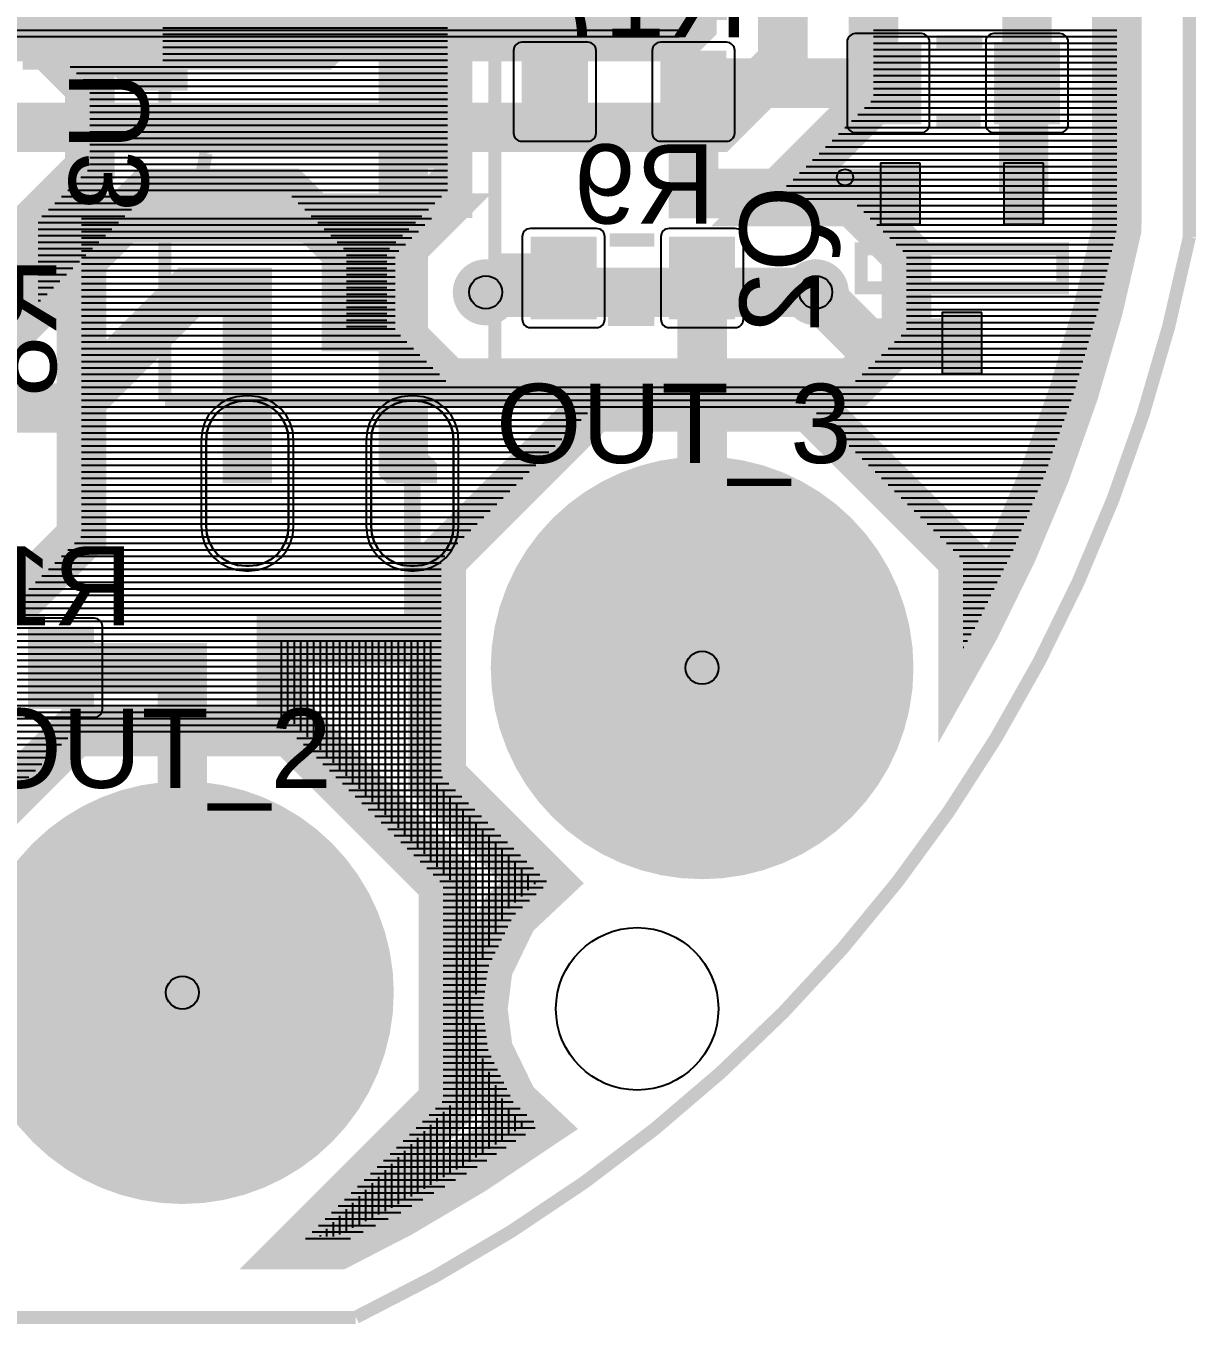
# Model space of a CAD drawing. Header units: centimetres. Extents: x -0.96 to 3.81, y 0.19 to 5.08.
# Drawn here: x 1.959 to 3.76, y 0.19 to 2.188 of the extents above; entities that cross this region are included whole.
import ezdxf

# ---------------------------------------------------------------- set-up
doc = ezdxf.new("R2010")
doc.units = ezdxf.units.CM
doc.layers.get('0').update_dxf_attribs({"linetype": 'CONTINUOUS'})

# ---------------------------------------------------------------- blocks, each defined once
blk = doc.blocks.new('RPAD')
blk.add_trace([(-0.5, -0.5), (-0.5, 0.5), (0.5, -0.5), (0.5, 0.5)])
blk = doc.blocks.new('EPAD')
at = {"const_width": 0.5}
blk.add_lwpolyline([(-0.25, 0, 1), (0.25, 0, 1)], format="xyb", close=True, dxfattribs=at)

msp = doc.modelspace()

# ---------------------------------------------------------------- linework, layer by layer
for points, const_width in [([(3.638374, 2.824224), (3.638243, 1.875454), (3.609729, 1.752459), (3.572173, 1.623804), (3.527941, 1.49908), (3.477191, 1.378397), (3.420107, 1.261938), (3.401599, 1.229138), (3.401599, 1.366348), (3.166348, 1.601599), (2.833652, 1.601599), (2.598401, 1.366348), (2.598401, 1.033652), (2.763063, 0.86899), (2.709113, 0.818163), (2.670488, 0.73883), (2.662332, 0.675), (2.670488, 0.61117), (2.709113, 0.531837), (2.748038, 0.495165), (2.647119, 0.427422), (2.535211, 0.361273), (2.439948, 0.312047), (2.379986, 0.312039), (2.601599, 0.533652), (2.601599, 0.866348), (2.366348, 1.101599), (2.033652, 1.101599), (1.8, 0.867947)], 0.0762), ([(3.75, 1.86266), (3.75, 2.83734)], 0.02032), ([(3.75, 1.86266), (3.75, 2.83734)], 0.02032), ([(3.75, 1.86266), (3.75, 2.83734)], 0.02032), ([(2.77328, 2.08664), (2.77328, 2.2352), (3, 2.2352), (3, 2.5)], 0.0762), ([(1.992, 2.368), (1.992, 2.159), (2.413, 2.159), (2.54, 2.286)], 0.0762), ([(2.971801, 2.228135), (2.984501, 2.215435), (2.984501, 2.191465), (2.964735, 2.171699), (1.847135, 2.171699), (1.8415, 2.166064), (1.835865, 2.171699), (1.727199, 2.171699), (1.727199, 2.343865)], 0.0762), ([(2.173, 2.373), (2.173, 2.0555)], 0.02032), ([(2.173, 2.373), (2.173, 2.0555)], 0.02032), ([(2.173, 2.373), (2.173, 2.0555)], 0.02032), ([(2.681, 2.373), (2.681, 1.611)], 0.02032), ([(2.681, 2.373), (2.681, 1.611)], 0.02032), ([(2.681, 2.373), (2.681, 1.611)], 0.02032), ([(1.447801, 2.228135), (1.447801, 1.720135), (1.529635, 1.638301), (1.765301, 1.638301), (1.765301, 1.402635), (1.847135, 1.320801), (1.962865, 1.320801), (2.044699, 1.402635), (2.044699, 1.892301), (2.583737, 1.892301), (2.527301, 1.835865), (2.527301, 1.720135), (2.609135, 1.638301), (3.232865, 1.638301), (3.314699, 1.720135), (3.314699, 1.835865), (3.232865, 1.917699), (3.105863, 1.917699), (3.263899, 2.075735), (3.263899, 2.331165)], 0.0762), ([(1.905, 2.032), (3.0226, 2.032), (3.1242, 2.1336), (3.1242, 2.2733), (3.1115, 2.286)], 0.0762), ([(2.54, 2.286), (2.54, 1.5126), (2.554, 1.4986), (2.554, 1.484)], 0.0762), ([(3.5, 2.1), (3.5, 2.286), (3.1115, 2.286)], 0.0762), ([(2.608181, 1.930399), (2.603874, 1.930399), (2.514601, 1.841126), (2.514601, 1.725299), (2.452399, 1.725299), (2.452399, 1.841125), (2.363125, 1.930399), (2.146675, 1.930399), (1.977799, 1.761523), (1.977799, 1.889274), (2.057399, 1.968874), (2.057399, 2.095126), (2.025824, 2.126701), (2.169799, 2.126701), (2.169799, 2.258701), (2.486477, 2.258701), (2.516328, 2.22885), (2.563672, 2.22885), (2.593523, 2.258701), (2.608181, 2.258701), (2.608181, 1.930399)], 0.0762), ([(3.3603, 2.1635), (3.43142, 2.1635)], 0.02032), ([(3.3603, 2.1635), (3.43142, 2.1635)], 0.02032), ([(3.3603, 2.1635), (3.43142, 2.1635)], 0.02032), ([(2.91298, 2.14506), (2.8444, 2.14506)], 0.02032), ([(2.91298, 2.14506), (2.8444, 2.14506)], 0.02032), ([(2.91298, 2.14506), (2.8444, 2.14506)], 0.02032), ([(2.98664, 2.08664), (2.98664, 2.1), (3.28664, 2.1)], 0.0762), ([(3.5, 2.1), (3.495, 2.1), (3.495, 1.93)], 0.0762), ([(2.98664, 2.08664), (2.98664, 1.93), (3.305, 1.93)], 0.0762), ([(2.2365, 1.992), (2.231601, 2.016991), (2.218144, 2.037145), (2.19799, 2.050601), (2.173, 2.0555)], 0.02032), ([(2.2365, 1.992), (2.231601, 2.016991), (2.218144, 2.037145), (2.19799, 2.050601), (2.173, 2.0555)], 0.02032), ([(2.2365, 1.992), (2.231601, 2.016991), (2.218144, 2.037145), (2.19799, 2.050601), (2.173, 2.0555)], 0.02032), ([(3.3603, 2.04158), (3.42888, 2.04158)], 0.02032), ([(3.3603, 2.04158), (3.42888, 2.04158)], 0.02032), ([(3.3603, 2.04158), (3.42888, 2.04158)], 0.02032), ([(2.91298, 2.02314), (2.84186, 2.02314)], 0.02032), ([(2.91298, 2.02314), (2.84186, 2.02314)], 0.02032), ([(2.91298, 2.02314), (2.84186, 2.02314)], 0.02032), ([(2.2365, 1.992), (2.231601, 1.96701), (2.218144, 1.946856), (2.19799, 1.933399), (2.173, 1.9285)], 0.02032), ([(2.2365, 1.992), (2.231601, 1.96701), (2.218144, 1.946856), (2.19799, 1.933399), (2.173, 1.9285)], 0.02032), ([(2.2365, 1.992), (2.231601, 1.96701), (2.218144, 1.946856), (2.19799, 1.933399), (2.173, 1.9285)], 0.02032), ([(2.173, 1.9285), (2.173, 1.611)], 0.02032), ([(2.173, 1.9285), (2.173, 1.611)], 0.02032), ([(2.173, 1.9285), (2.173, 1.611)], 0.02032), ([(3.750135, 1.86331), (3.718001, 1.724689), (3.678657, 1.589879), (3.632273, 1.459053), (3.579023, 1.332387), (3.519078, 1.210054), (3.452611, 1.092229), (3.379794, 0.979087), (3.3008, 0.870802), (3.215801, 0.767547), (3.124968, 0.669499), (3.028475, 0.57683), (2.926493, 0.489716), (2.819194, 0.408331), (2.706752, 0.332849), (2.589338, 0.263444), (2.467124, 0.200292)], 0.02032), ([(3.750135, 1.86331), (3.718001, 1.724689), (3.678657, 1.589879), (3.632273, 1.459053), (3.579023, 1.332387), (3.519078, 1.210054), (3.452611, 1.092229), (3.379794, 0.979087), (3.3008, 0.870802), (3.215801, 0.767547), (3.124968, 0.669499), (3.028475, 0.57683), (2.926493, 0.489716), (2.819194, 0.408331), (2.706752, 0.332849), (2.589338, 0.263444), (2.467124, 0.200292)], 0.02032), ([(3.750135, 1.86331), (3.718001, 1.724689), (3.678657, 1.589879), (3.632273, 1.459053), (3.579023, 1.332387), (3.519078, 1.210054), (3.452611, 1.092229), (3.379794, 0.979087), (3.3008, 0.870802), (3.215801, 0.767547), (3.124968, 0.669499), (3.028475, 0.57683), (2.926493, 0.489716), (2.819194, 0.408331), (2.706752, 0.332849), (2.589338, 0.263444), (2.467124, 0.200292)], 0.02032), ([(2.92634, 1.85842), (2.85776, 1.85842)], 0.02032), ([(2.92634, 1.85842), (2.85776, 1.85842)], 0.02032), ([(2.92634, 1.85842), (2.85776, 1.85842)], 0.02032), ([(3.555, 1.845), (3.555, 1.785), (3.245, 1.785), (3.245, 1.845), (3.555, 1.845)], 0.02), ([(3.555, 1.845), (3.555, 1.785), (3.245, 1.785), (3.245, 1.845), (3.555, 1.845)], 0.02), ([(3.555, 1.845), (3.555, 1.785), (3.245, 1.785), (3.245, 1.845), (3.555, 1.845)], 0.02), ([(2.667, 1.778), (2.6831, 1.778), (2.7051, 1.8), (2.78664, 1.8)], 0.0762), ([(3, 1.2), (3, 1.8)], 0.0762), ([(2.3, 1.484), (2.3, 1.778), (2.2098, 1.778), (2.0318, 1.6), (1.8, 1.6)], 0.0762), ([(2.667, 1.778), (3.175, 1.778)], 0.0762), ([(3.175, 1.778), (3.253, 1.7), (3.4, 1.7)], 0.0762), ([(2.92634, 1.7365), (2.85522, 1.7365)], 0.02032), ([(2.92634, 1.7365), (2.85522, 1.7365)], 0.02032), ([(2.92634, 1.7365), (2.85522, 1.7365)], 0.02032), ([(2.173, 1.611), (2.681, 1.611)], 0.02032), ([(2.173, 1.611), (2.681, 1.611)], 0.02032), ([(2.173, 1.611), (2.681, 1.611)], 0.02032), ([(2.554, 1.242701), (2.554, 1.484)], 0.0254), ([(2.585701, 1.028392), (2.744831, 0.869262), (2.73474, 0.859754), (2.698713, 0.825813), (2.658155, 0.742509), (2.649528, 0.675), (2.658155, 0.607491), (2.698713, 0.524187), (2.727743, 0.496838), (2.64035, 0.438174), (2.529056, 0.372388), (2.436859, 0.324747), (2.41065, 0.324743), (2.614299, 0.528392), (2.614299, 0.871608), (2.371608, 1.114299), (2.352399, 1.114299), (2.352399, 1.242701), (2.585701, 1.242701), (2.585701, 1.028392)], 0.0762), ([(2.2, 0.7), (2.2, 1.2), (2.01336, 1.2)], 0.0762), ([(0.333464, 0.2), (2.466536, 0.2)], 0.02032), ([(0.333464, 0.2), (2.466536, 0.2)], 0.02032), ([(0.333464, 0.2), (2.466536, 0.2)], 0.02032)]:
    msp.add_lwpolyline(points, dxfattribs=dict(const_width=const_width))
for points in [[(1.727199, 2.181763), (2.974799, 2.181763)], [(2.169799, 2.185299), (2.608181, 2.185299)], [(3.263899, 2.181763), (3.638285, 2.181763)], [(1.727199, 2.171763), (2.964799, 2.171763)], [(2.169799, 2.175299), (2.608181, 2.175299)], [(2.169799, 2.165299), (2.608181, 2.165299)], [(3.263899, 2.171763), (3.638283, 2.171763)], [(3.263899, 2.161763), (3.638282, 2.161763)], [(2.169799, 2.155299), (2.608181, 2.155299)], [(2.169799, 2.145299), (2.608181, 2.145299)], [(3.263899, 2.151763), (3.638281, 2.151763)], [(3.263899, 2.141763), (3.638279, 2.141763)], [(2.027226, 2.125299), (2.608181, 2.125299)], [(2.169799, 2.135299), (2.608181, 2.135299)], [(3.263899, 2.131763), (3.638278, 2.131763)], [(3.263899, 2.121763), (3.638277, 2.121763)], [(2.037226, 2.115299), (2.608181, 2.115299)], [(2.047226, 2.105299), (2.608181, 2.105299)], [(3.263899, 2.111763), (3.638275, 2.111763)], [(3.263899, 2.101763), (3.638274, 2.101763)], [(2.057226, 2.095299), (2.608181, 2.095299)], [(2.057399, 2.085299), (2.608181, 2.085299)], [(3.263899, 2.091763), (3.638272, 2.091763)], [(3.263899, 2.081763), (3.638271, 2.081763)], [(2.057399, 2.075299), (2.608181, 2.075299)], [(2.057399, 2.065299), (2.608181, 2.065299)], [(3.249927, 2.061763), (3.638268, 2.061763)], [(3.259927, 2.071763), (3.63827, 2.071763)], [(2.057399, 2.055299), (2.608181, 2.055299)], [(2.057399, 2.045299), (2.608181, 2.045299)], [(3.229927, 2.041763), (3.638265, 2.041763)], [(3.239927, 2.051763), (3.638267, 2.051763)], [(2.057399, 2.035299), (2.608181, 2.035299)], [(2.057399, 2.025299), (2.608181, 2.025299)], [(3.209927, 2.021763), (3.638263, 2.021763)], [(3.219927, 2.031763), (3.638264, 2.031763)], [(2.057399, 2.015299), (2.608181, 2.015299)], [(2.057399, 2.005299), (2.608181, 2.005299)], [(3.189927, 2.001763), (3.63826, 2.001763)], [(3.199927, 2.011763), (3.638261, 2.011763)], [(2.057399, 1.995299), (2.608181, 1.995299)], [(2.057399, 1.985299), (2.608181, 1.985299)], [(3.169927, 1.981763), (3.638257, 1.981763)], [(3.179927, 1.991763), (3.638259, 1.991763)], [(2.053824, 1.965299), (2.608181, 1.965299)], [(2.057399, 1.975299), (2.608181, 1.975299)], [(3.149927, 1.961763), (3.638254, 1.961763)], [(3.159927, 1.971763), (3.638256, 1.971763)], [(2.033824, 1.945299), (2.608181, 1.945299)], [(2.043824, 1.955299), (2.608181, 1.955299)], [(3.129927, 1.941763), (3.638252, 1.941763)], [(3.139927, 1.951763), (3.638253, 1.951763)], [(2.013824, 1.925299), (2.141575, 1.925299)], [(2.023824, 1.935299), (2.608181, 1.935299)], [(2.368225, 1.925299), (2.598774, 1.925299)], [(3.109927, 1.921763), (3.638249, 1.921763)], [(3.119927, 1.931763), (3.63825, 1.931763)], [(1.993824, 1.905299), (2.121575, 1.905299)], [(2.003824, 1.915299), (2.131575, 1.915299)], [(2.378225, 1.915299), (2.588774, 1.915299)], [(2.388225, 1.905299), (2.578774, 1.905299)], [(3.238801, 1.911763), (3.638248, 1.911763)], [(3.248801, 1.901763), (3.638246, 1.901763)], [(1.977799, 1.885299), (2.101575, 1.885299)], [(1.983824, 1.895299), (2.111575, 1.895299)], [(2.044699, 1.891763), (2.583199, 1.891763)], [(2.044699, 1.881763), (2.573199, 1.881763)], [(2.398225, 1.895299), (2.568774, 1.895299)], [(2.408225, 1.885299), (2.558774, 1.885299)], [(3.258801, 1.891763), (3.638245, 1.891763)], [(3.268801, 1.881763), (3.638243, 1.881763)], [(1.977799, 1.875299), (2.091575, 1.875299)], [(1.977799, 1.865299), (2.081575, 1.865299)], [(2.044699, 1.871763), (2.563199, 1.871763)], [(2.044699, 1.861763), (2.553199, 1.861763)], [(2.418225, 1.875299), (2.548774, 1.875299)], [(2.428225, 1.865299), (2.538774, 1.865299)], [(3.278801, 1.871763), (3.637387, 1.871763)], [(3.288801, 1.861763), (3.635069, 1.861763)], [(1.977799, 1.855299), (2.071575, 1.855299)], [(1.977799, 1.845299), (2.061575, 1.845299)], [(2.044699, 1.851763), (2.543199, 1.851763)], [(2.044699, 1.841763), (2.533199, 1.841763)], [(2.438225, 1.855299), (2.528774, 1.855299)], [(2.448225, 1.845299), (2.518774, 1.845299)], [(3.298801, 1.851763), (3.63275, 1.851763)], [(3.308801, 1.841763), (3.630432, 1.841763)], [(1.977799, 1.835299), (2.051575, 1.835299)], [(1.977799, 1.825299), (2.041575, 1.825299)], [(2.044699, 1.831763), (2.527301, 1.831763)], [(2.044699, 1.821763), (2.527301, 1.821763)], [(2.452399, 1.835299), (2.514601, 1.835299)], [(2.452399, 1.825299), (2.514601, 1.825299)], [(3.314699, 1.831763), (3.628114, 1.831763)], [(3.314699, 1.821763), (3.625795, 1.821763)], [(1.977799, 1.815299), (2.031575, 1.815299)], [(1.977799, 1.805299), (2.021575, 1.805299)], [(2.044699, 1.811763), (2.527301, 1.811763)], [(2.044699, 1.801763), (2.527301, 1.801763)], [(2.452399, 1.815299), (2.514601, 1.815299)], [(2.452399, 1.805299), (2.514601, 1.805299)], [(3.314699, 1.811763), (3.623477, 1.811763)], [(3.314699, 1.801763), (3.621159, 1.801763)], [(1.977799, 1.795299), (2.011575, 1.795299)], [(1.977799, 1.785299), (2.001575, 1.785299)], [(2.044699, 1.791763), (2.527301, 1.791763)], [(2.044699, 1.781763), (2.527301, 1.781763)], [(2.452399, 1.795299), (2.514601, 1.795299)], [(2.452399, 1.785299), (2.514601, 1.785299)], [(3.314699, 1.791763), (3.61884, 1.791763)], [(3.314699, 1.781763), (3.616522, 1.781763)], [(1.977799, 1.775299), (1.991575, 1.775299)], [(1.977799, 1.765299), (1.981575, 1.765299)], [(2.044699, 1.771763), (2.527301, 1.771763)], [(2.044699, 1.761763), (2.527301, 1.761763)], [(2.452399, 1.775299), (2.514601, 1.775299)], [(2.452399, 1.765299), (2.514601, 1.765299)], [(3.314699, 1.771763), (3.614204, 1.771763)], [(3.314699, 1.761763), (3.611885, 1.761763)], [(2.044699, 1.751763), (2.527301, 1.751763)], [(2.044699, 1.741763), (2.527301, 1.741763)], [(2.452399, 1.755299), (2.514601, 1.755299)], [(2.452399, 1.745299), (2.514601, 1.745299)], [(3.314699, 1.751763), (3.609525, 1.751763)], [(3.314699, 1.741763), (3.606606, 1.741763)], [(2.044699, 1.731763), (2.527301, 1.731763)], [(2.044699, 1.721763), (2.527301, 1.721763)], [(2.452399, 1.735299), (2.514601, 1.735299)], [(2.452399, 1.725299), (2.514601, 1.725299)], [(3.314699, 1.731763), (3.603687, 1.731763)], [(3.314699, 1.721763), (3.600768, 1.721763)], [(2.044699, 1.711763), (2.535673, 1.711763)], [(2.044699, 1.701763), (2.545673, 1.701763)], [(3.296327, 1.701763), (3.59493, 1.701763)], [(3.306327, 1.711763), (3.597849, 1.711763)], [(2.044699, 1.691763), (2.555673, 1.691763)], [(2.044699, 1.681763), (2.565673, 1.681763)], [(3.276327, 1.681763), (3.589091, 1.681763)], [(3.286327, 1.691763), (3.592011, 1.691763)], [(2.044699, 1.671763), (2.575673, 1.671763)], [(2.044699, 1.661763), (2.585673, 1.661763)], [(3.256327, 1.661763), (3.583253, 1.661763)], [(3.266327, 1.671763), (3.586172, 1.671763)], [(2.044699, 1.651763), (2.595673, 1.651763)], [(2.044699, 1.641763), (2.605673, 1.641763)], [(3.236327, 1.641763), (3.577415, 1.641763)], [(3.246327, 1.651763), (3.580334, 1.651763)], [(2.044699, 1.631763), (3.574496, 1.631763)], [(2.044699, 1.621763), (3.571449, 1.621763)], [(2.044699, 1.611763), (3.567902, 1.611763)], [(2.044699, 1.601763), (3.564356, 1.601763)], [(2.044699, 1.591763), (2.823816, 1.591763)], [(2.044699, 1.581763), (2.813816, 1.581763)], [(3.176184, 1.591763), (3.56081, 1.591763)], [(3.186184, 1.581763), (3.557263, 1.581763)], [(2.044699, 1.571763), (2.803816, 1.571763)], [(2.044699, 1.561763), (2.793816, 1.561763)], [(3.196184, 1.571763), (3.553717, 1.571763)], [(3.206184, 1.561763), (3.55017, 1.561763)], [(2.044699, 1.551763), (2.783816, 1.551763)], [(2.044699, 1.541763), (2.773816, 1.541763)], [(3.216184, 1.551763), (3.546624, 1.551763)], [(3.226184, 1.541763), (3.543078, 1.541763)], [(2.044699, 1.531763), (2.763816, 1.531763)], [(2.044699, 1.521763), (2.753816, 1.521763)], [(3.236184, 1.531763), (3.539531, 1.531763)], [(3.246184, 1.521763), (3.535985, 1.521763)], [(2.044699, 1.511763), (2.743816, 1.511763)], [(2.044699, 1.501763), (2.733816, 1.501763)], [(3.256184, 1.511763), (3.532438, 1.511763)], [(3.266184, 1.501763), (3.528892, 1.501763)], [(2.044699, 1.491763), (2.723816, 1.491763)], [(2.044699, 1.481763), (2.713816, 1.481763)], [(3.276184, 1.491763), (3.524864, 1.491763)], [(3.286184, 1.481763), (3.520658, 1.481763)], [(2.044699, 1.471763), (2.703816, 1.471763)], [(2.044699, 1.461763), (2.693816, 1.461763)], [(3.296184, 1.471763), (3.516453, 1.471763)], [(3.306184, 1.461763), (3.512248, 1.461763)], [(2.044699, 1.451763), (2.683816, 1.451763)], [(2.044699, 1.441763), (2.673816, 1.441763)], [(3.316184, 1.451763), (3.508043, 1.451763)], [(3.326184, 1.441763), (3.503837, 1.441763)], [(2.044699, 1.431763), (2.663816, 1.431763)], [(2.044699, 1.421763), (2.653816, 1.421763)], [(3.336184, 1.431763), (3.499632, 1.431763)], [(3.346184, 1.421763), (3.495427, 1.421763)], [(2.043827, 1.401763), (2.633816, 1.401763)], [(2.044699, 1.411763), (2.643816, 1.411763)], [(3.356184, 1.411763), (3.491222, 1.411763)], [(3.366184, 1.401763), (3.487016, 1.401763)], [(2.023827, 1.381763), (2.613816, 1.381763)], [(2.033827, 1.391763), (2.623816, 1.391763)], [(3.376184, 1.391763), (3.482811, 1.391763)], [(3.386184, 1.381763), (3.478606, 1.381763)], [(2.003827, 1.361763), (2.598401, 1.361763)], [(2.013827, 1.371763), (2.603816, 1.371763)], [(3.396184, 1.371763), (3.473939, 1.371763)], [(3.401599, 1.361763), (3.469037, 1.361763)], [(1.983827, 1.341763), (2.598401, 1.341763)], [(1.993827, 1.351763), (2.598401, 1.351763)], [(3.401599, 1.351763), (3.464135, 1.351763)], [(3.401599, 1.341763), (3.459234, 1.341763)], [(1.963827, 1.321763), (2.598401, 1.321763)], [(1.973827, 1.331763), (2.598401, 1.331763)], [(3.401599, 1.331763), (3.454332, 1.331763)], [(3.401599, 1.321763), (3.449431, 1.321763)], [(0.201599, 1.311763), (2.598401, 1.311763)], [(0.201599, 1.301763), (2.598401, 1.301763)], [(3.401599, 1.311763), (3.444529, 1.311763)], [(3.401599, 1.301763), (3.439627, 1.301763)], [(0.201599, 1.291763), (2.598401, 1.291763)], [(0.201599, 1.281763), (2.598401, 1.281763)], [(3.401599, 1.291763), (3.434726, 1.291763)], [(3.401599, 1.281763), (3.429824, 1.281763)], [(0.201599, 1.271763), (2.598401, 1.271763)], [(0.201599, 1.261763), (2.598401, 1.261763)], [(1.957562, 1.12478), (1.959963, 1.124053), (1.96256, 1.1238), (2.06416, 1.1238), (2.066757, 1.124053), (2.069158, 1.12478), (2.071318, 1.125935), (2.073189, 1.127471), (2.074725, 1.129343), (2.07588, 1.131502), (2.076607, 1.133903), (2.07686, 1.1365), (2.07686, 1.2635), (2.076607, 1.266097), (2.07588, 1.268498), (2.074725, 1.270657), (2.073189, 1.272529), (2.071318, 1.274065), (2.069158, 1.27522), (2.066757, 1.275947), (2.06416, 1.2762), (2.06416, 1.2762), (1.96256, 1.2762), (1.959963, 1.275947), (1.957562, 1.27522)], [(3.401599, 1.271763), (3.424922, 1.271763)], [(3.401599, 1.261763), (3.420008, 1.261763)], [(0.201599, 1.251763), (2.598401, 1.251763)], [(0.201599, 1.241763), (2.598401, 1.241763)], [(2.352399, 1.114299), (2.352399, 1.242701)], [(2.362399, 1.114299), (2.362399, 1.242701)], [(2.372399, 1.113508), (2.372399, 1.242701)], [(2.382399, 1.103508), (2.382399, 1.242701)], [(2.392399, 1.093508), (2.392399, 1.242701)], [(2.402399, 1.083508), (2.402399, 1.242701)], [(2.412399, 1.073508), (2.412399, 1.242701)], [(2.422399, 1.063508), (2.422399, 1.242701)], [(2.432399, 1.053508), (2.432399, 1.242701)], [(2.442399, 1.043508), (2.442399, 1.242701)], [(2.452399, 1.033508), (2.452399, 1.242701)], [(2.462399, 1.023508), (2.462399, 1.242701)], [(2.472399, 1.013508), (2.472399, 1.242701)], [(2.482399, 1.003508), (2.482399, 1.242701)], [(2.492399, 0.993508), (2.492399, 1.242701)], [(2.502399, 0.983508), (2.502399, 1.242701)], [(2.512399, 0.973508), (2.512399, 1.242701)], [(2.522399, 0.963508), (2.522399, 1.242701)], [(2.532399, 0.953508), (2.532399, 1.242701)], [(2.542399, 0.943508), (2.542399, 1.242701)], [(2.552399, 0.933508), (2.552399, 1.242701)], [(2.562399, 0.923508), (2.562399, 1.242701)], [(2.572399, 0.913508), (2.572399, 1.242701)], [(2.582399, 0.903508), (2.582399, 1.242701)], [(3.401599, 1.251763), (3.414365, 1.251763)], [(3.401599, 1.241763), (3.408722, 1.241763)], [(0.201599, 1.231763), (2.598401, 1.231763)], [(0.201599, 1.221763), (2.598401, 1.221763)], [(3.401599, 1.231763), (3.40308, 1.231763)], [(0.201599, 1.211763), (2.598401, 1.211763)], [(0.201599, 1.201763), (2.598401, 1.201763)], [(0.201599, 1.191763), (2.598401, 1.191763)], [(0.201599, 1.181763), (2.598401, 1.181763)], [(0.201599, 1.171763), (2.598401, 1.171763)], [(0.201599, 1.161763), (2.598401, 1.161763)], [(0.201599, 1.151763), (2.598401, 1.151763)], [(0.201599, 1.141763), (2.598401, 1.141763)], [(0.201599, 1.131763), (2.598401, 1.131763)], [(0.201599, 1.121763), (2.598401, 1.121763)], [(0.201599, 1.111763), (2.598401, 1.111763)], [(0.201599, 1.101763), (2.598401, 1.101763)], [(1.576184, 1.091763), (2.023816, 1.091763)], [(1.586184, 1.081763), (2.013816, 1.081763)], [(2.376184, 1.091763), (2.598401, 1.091763)], [(2.386184, 1.081763), (2.598401, 1.081763)], [(1.596184, 1.071763), (2.003816, 1.071763)], [(1.606184, 1.061763), (1.993816, 1.061763)], [(2.396184, 1.071763), (2.598401, 1.071763)], [(2.406184, 1.061763), (2.598401, 1.061763)], [(1.616184, 1.051763), (1.983816, 1.051763)], [(1.626184, 1.041763), (1.973816, 1.041763)], [(2.416184, 1.051763), (2.598401, 1.051763)], [(2.426184, 1.041763), (2.598401, 1.041763)], [(1.636184, 1.031763), (1.963816, 1.031763)], [(2.436184, 1.031763), (2.60029, 1.031763)], [(2.446184, 1.021763), (2.61029, 1.021763)], [(2.592399, 0.893508), (2.592399, 1.021694)], [(2.456184, 1.011763), (2.62029, 1.011763)], [(2.466184, 1.001763), (2.63029, 1.001763)], [(2.602399, 0.883508), (2.602399, 1.011694)], [(2.612399, 0.873508), (2.612399, 1.001694)], [(2.476184, 0.991763), (2.64029, 0.991763)], [(2.486184, 0.981763), (2.65029, 0.981763)], [(2.622399, 0.427563), (2.622399, 0.991694)], [(2.632399, 0.433474), (2.632399, 0.981694)], [(2.496184, 0.971763), (2.66029, 0.971763)], [(2.506184, 0.961763), (2.67029, 0.961763)], [(2.642399, 0.439549), (2.642399, 0.971694)], [(2.652399, 0.697466), (2.652399, 0.961694)], [(2.516184, 0.951763), (2.68029, 0.951763)], [(2.526184, 0.941763), (2.69029, 0.941763)], [(2.662399, 0.751225), (2.662399, 0.951694)], [(2.672399, 0.771765), (2.672399, 0.941694)], [(2.536184, 0.931763), (2.70029, 0.931763)], [(2.546184, 0.921763), (2.71029, 0.921763)], [(2.682399, 0.792304), (2.682399, 0.931694)], [(2.692399, 0.812844), (2.692399, 0.921694)], [(2.556184, 0.911763), (2.72029, 0.911763)], [(2.566184, 0.901763), (2.73029, 0.901763)], [(2.702399, 0.829285), (2.702399, 0.911694)], [(2.712399, 0.838706), (2.712399, 0.901694)], [(2.576184, 0.891763), (2.74029, 0.891763)], [(2.586184, 0.881763), (2.75029, 0.881763)], [(2.722399, 0.848127), (2.722399, 0.891694)], [(2.732399, 0.857548), (2.732399, 0.881694)], [(2.596184, 0.871763), (2.76029, 0.871763)], [(2.601599, 0.861763), (2.755391, 0.861763)], [(2.742399, 0.86697), (2.742399, 0.871694)], [(2.744831, 0.869262), (2.744831, 0.869262)], [(2.601599, 0.851763), (2.744777, 0.851763)], [(2.601599, 0.841763), (2.734163, 0.841763)], [(2.601599, 0.831763), (2.723548, 0.831763)], [(2.601599, 0.821763), (2.712934, 0.821763)], [(2.601599, 0.811763), (2.705997, 0.811763)], [(2.601599, 0.801763), (2.701128, 0.801763)], [(2.601599, 0.791763), (2.696259, 0.791763)], [(2.601599, 0.781763), (2.69139, 0.781763)], [(2.601599, 0.771763), (2.686522, 0.771763)], [(2.601599, 0.761763), (2.681653, 0.761763)], [(2.601599, 0.751763), (2.676784, 0.751763)], [(2.601599, 0.741763), (2.671915, 0.741763)], [(2.601599, 0.731763), (2.669585, 0.731763)], [(2.601599, 0.721763), (2.668307, 0.721763)], [(2.601599, 0.711763), (2.667029, 0.711763)], [(2.601599, 0.701763), (2.665751, 0.701763)], [(2.601599, 0.691763), (2.664473, 0.691763)], [(2.601599, 0.681763), (2.663196, 0.681763)], [(2.601599, 0.671763), (2.662745, 0.671763)], [(2.601599, 0.661763), (2.664023, 0.661763)], [(2.601599, 0.651763), (2.665301, 0.651763)], [(2.601599, 0.641763), (2.666578, 0.641763)], [(2.652399, 0.446262), (2.652399, 0.652533)], [(2.601599, 0.631763), (2.667856, 0.631763)], [(2.601599, 0.621763), (2.669134, 0.621763)], [(2.601599, 0.611763), (2.670412, 0.611763)], [(2.601599, 0.601763), (2.675068, 0.601763)], [(2.601599, 0.591763), (2.679936, 0.591763)], [(2.601599, 0.581763), (2.684805, 0.581763)], [(2.662399, 0.452974), (2.662399, 0.598774)], [(2.601599, 0.571763), (2.689674, 0.571763)], [(2.601599, 0.561763), (2.694542, 0.561763)], [(2.672399, 0.459687), (2.672399, 0.578234)], [(2.601599, 0.551763), (2.699411, 0.551763)], [(2.601599, 0.541763), (2.70428, 0.541763)], [(2.682399, 0.4664), (2.682399, 0.557695)], [(2.58971, 0.521763), (2.719805, 0.521763)], [(2.59971, 0.531763), (2.709191, 0.531763)], [(2.612399, 0.421652), (2.612399, 0.526492)], [(2.692399, 0.473112), (2.692399, 0.537155)], [(2.702399, 0.479825), (2.702399, 0.520714)], [(2.56971, 0.501763), (2.741034, 0.501763)], [(2.57971, 0.511763), (2.73042, 0.511763)], [(2.592399, 0.40983), (2.592399, 0.506492)], [(2.602399, 0.415741), (2.602399, 0.516492)], [(2.712399, 0.486538), (2.712399, 0.511293)], [(2.722399, 0.49325), (2.722399, 0.501872)], [(2.54971, 0.481763), (2.728072, 0.481763)], [(2.55971, 0.491763), (2.742969, 0.491763)], [(2.572399, 0.398008), (2.572399, 0.486492)], [(2.582399, 0.403919), (2.582399, 0.496492)], [(2.52971, 0.461763), (2.698277, 0.461763)], [(2.53971, 0.471763), (2.713175, 0.471763)], [(2.552399, 0.386186), (2.552399, 0.466492)], [(2.562399, 0.392097), (2.562399, 0.476492)], [(2.50971, 0.441763), (2.668483, 0.441763)], [(2.51971, 0.451763), (2.68338, 0.451763)], [(2.532399, 0.374364), (2.532399, 0.446492)], [(2.542399, 0.380275), (2.542399, 0.456492)], [(2.48971, 0.421763), (2.637545, 0.421763)], [(2.49971, 0.431763), (2.653585, 0.431763)], [(2.512399, 0.36378), (2.512399, 0.426492)], [(2.522399, 0.368948), (2.522399, 0.436492)], [(2.46971, 0.401763), (2.60371, 0.401763)], [(2.47971, 0.411763), (2.620627, 0.411763)], [(2.492399, 0.353446), (2.492399, 0.406492)], [(2.502399, 0.358613), (2.502399, 0.416492)], [(2.44971, 0.381763), (2.569875, 0.381763)], [(2.45971, 0.391763), (2.586792, 0.391763)], [(2.472399, 0.343111), (2.472399, 0.386492)], [(2.482399, 0.348278), (2.482399, 0.396492)], [(2.42971, 0.361763), (2.536039, 0.361763)], [(2.43971, 0.371763), (2.552957, 0.371763)], [(2.452399, 0.332776), (2.452399, 0.366492)], [(2.462399, 0.337944), (2.462399, 0.376492)], [(2.40971, 0.341763), (2.497454, 0.341763)], [(2.41971, 0.351763), (2.516807, 0.351763)], [(2.432399, 0.324746), (2.432399, 0.346492)], [(2.442399, 0.327609), (2.442399, 0.356492)], [(2.38971, 0.321763), (2.45875, 0.321763)], [(2.39971, 0.331763), (2.478102, 0.331763)], [(2.412399, 0.324743), (2.412399, 0.326492)], [(2.422399, 0.324744), (2.422399, 0.336492)]]:
    msp.add_lwpolyline(points)
for points in [[(2.82408, 2.16284), (2.72248, 2.16284), (2.719883, 2.162587), (2.717482, 2.16186), (2.715322, 2.160705), (2.713451, 2.159169), (2.711915, 2.157297), (2.71076, 2.155138), (2.710033, 2.152737), (2.70978, 2.15014), (2.70978, 2.02314), (2.710033, 2.020543), (2.71076, 2.018142), (2.711915, 2.015983), (2.713451, 2.014111), (2.715322, 2.012575), (2.717482, 2.01142), (2.719883, 2.010693), (2.72248, 2.01044), (2.82408, 2.01044), (2.826677, 2.010693), (2.829078, 2.01142), (2.831238, 2.012575), (2.833109, 2.014111), (2.834645, 2.015983), (2.8358, 2.018142), (2.836527, 2.020543), (2.83678, 2.02314), (2.83678, 2.15014), (2.836527, 2.152737), (2.8358, 2.155138), (2.834645, 2.157297), (2.833109, 2.159169), (2.831238, 2.160705), (2.829078, 2.16186), (2.826677, 2.162587), (2.82408, 2.16284)], [(3.03744, 2.16284), (2.93584, 2.16284), (2.933243, 2.162587), (2.930842, 2.16186), (2.928682, 2.160705), (2.926811, 2.159169), (2.925275, 2.157297), (2.92412, 2.155138), (2.923393, 2.152737), (2.92314, 2.15014), (2.92314, 2.02314), (2.923393, 2.020543), (2.92412, 2.018142), (2.925275, 2.015983), (2.926811, 2.014111), (2.928682, 2.012575), (2.930842, 2.01142), (2.933243, 2.010693), (2.93584, 2.01044), (3.03744, 2.01044), (3.040037, 2.010693), (3.042438, 2.01142), (3.044598, 2.012575), (3.046469, 2.014111), (3.048005, 2.015983), (3.04916, 2.018142), (3.049887, 2.020543), (3.05014, 2.02314), (3.05014, 2.15014), (3.049887, 2.152737), (3.04916, 2.155138), (3.048005, 2.157297), (3.046469, 2.159169), (3.044598, 2.160705), (3.042438, 2.16186), (3.040037, 2.162587), (3.03744, 2.16284)], [(3.23584, 2.0238), (3.33744, 2.0238), (3.340037, 2.024053), (3.342438, 2.02478), (3.344598, 2.025935), (3.346469, 2.027471), (3.348005, 2.029343), (3.34916, 2.031502), (3.349887, 2.033903), (3.35014, 2.0365), (3.35014, 2.1635), (3.349887, 2.166097), (3.34916, 2.168498), (3.348005, 2.170657), (3.346469, 2.172529), (3.344598, 2.174065), (3.342438, 2.17522), (3.340037, 2.175947), (3.33744, 2.1762), (3.23584, 2.1762), (3.233243, 2.175947), (3.230842, 2.17522), (3.228682, 2.174065), (3.226811, 2.172529), (3.225275, 2.170657), (3.22412, 2.168498), (3.223393, 2.166097), (3.22314, 2.1635), (3.22314, 2.0365), (3.223393, 2.033903), (3.22412, 2.031502), (3.225275, 2.029343), (3.226811, 2.027471), (3.228682, 2.025935), (3.230842, 2.02478), (3.233243, 2.024053), (3.23584, 2.0238)], [(3.4492, 2.0238), (3.5508, 2.0238), (3.553397, 2.024053), (3.555798, 2.02478), (3.557958, 2.025935), (3.559829, 2.027471), (3.561365, 2.029343), (3.56252, 2.031502), (3.563247, 2.033903), (3.5635, 2.0365), (3.5635, 2.1635), (3.563247, 2.166097), (3.56252, 2.168498), (3.561365, 2.170657), (3.559829, 2.172529), (3.557958, 2.174065), (3.555798, 2.17522), (3.553397, 2.175947), (3.5508, 2.1762), (3.4492, 2.1762), (3.446603, 2.175947), (3.444202, 2.17522), (3.442042, 2.174065), (3.440171, 2.172529), (3.438635, 2.170657), (3.43748, 2.168498), (3.436753, 2.166097), (3.4365, 2.1635), (3.4365, 2.0365), (3.436753, 2.033903), (3.43748, 2.031502), (3.438635, 2.029343), (3.440171, 2.027471), (3.442042, 2.025935), (3.444202, 2.02478), (3.446603, 2.024053), (3.4492, 2.0238)], [(3.33548, 1.97699), (3.27452, 1.97699), (3.27452, 1.88301), (3.33548, 1.88301), (3.33548, 1.97699)], [(3.52548, 1.97699), (3.46452, 1.97699), (3.46452, 1.88301), (3.52548, 1.88301), (3.52548, 1.97699)], [(2.83744, 1.8762), (2.73584, 1.8762), (2.733243, 1.875947), (2.730842, 1.87522), (2.728682, 1.874065), (2.726811, 1.872529), (2.725275, 1.870657), (2.72412, 1.868498), (2.723393, 1.866097), (2.72314, 1.8635), (2.72314, 1.7365), (2.723393, 1.733903), (2.72412, 1.731502), (2.725275, 1.729343), (2.726811, 1.727471), (2.728682, 1.725935), (2.730842, 1.72478), (2.733243, 1.724053), (2.73584, 1.7238), (2.83744, 1.7238), (2.840037, 1.724053), (2.842438, 1.72478), (2.844598, 1.725935), (2.846469, 1.727471), (2.848005, 1.729343), (2.84916, 1.731502), (2.849887, 1.733903), (2.85014, 1.7365), (2.85014, 1.8635), (2.849887, 1.866097), (2.84916, 1.868498), (2.848005, 1.870657), (2.846469, 1.872529), (2.844598, 1.874065), (2.842438, 1.87522), (2.840037, 1.875947), (2.83744, 1.8762)], [(3.0508, 1.8762), (2.9492, 1.8762), (2.946603, 1.875947), (2.944202, 1.87522), (2.942042, 1.874065), (2.940171, 1.872529), (2.938635, 1.870657), (2.93748, 1.868498), (2.936753, 1.866097), (2.9365, 1.8635), (2.9365, 1.7365), (2.936753, 1.733903), (2.93748, 1.731502), (2.938635, 1.729343), (2.940171, 1.727471), (2.942042, 1.725935), (2.944202, 1.72478), (2.946603, 1.724053), (2.9492, 1.7238), (3.0508, 1.7238), (3.053397, 1.724053), (3.055798, 1.72478), (3.057958, 1.725935), (3.059829, 1.727471), (3.061365, 1.729343), (3.06252, 1.731502), (3.063247, 1.733903), (3.0635, 1.7365), (3.0635, 1.8635), (3.063247, 1.866097), (3.06252, 1.868498), (3.061365, 1.870657), (3.059829, 1.872529), (3.057958, 1.874065), (3.055798, 1.87522), (3.053397, 1.875947), (3.0508, 1.8762)], [(3.43048, 1.74699), (3.36952, 1.74699), (3.36952, 1.65301), (3.43048, 1.65301), (3.43048, 1.74699)], [(2.29746, 1.34938), (2.30254, 1.34938), (2.316562, 1.350745), (2.32953, 1.354671), (2.341192, 1.360908), (2.351296, 1.369204), (2.359592, 1.379309), (2.365829, 1.39097), (2.369755, 1.403938), (2.37112, 1.41796), (2.37112, 1.55004), (2.369755, 1.564062), (2.365829, 1.57703), (2.359592, 1.588691), (2.351296, 1.598796), (2.341192, 1.607092), (2.32953, 1.613329), (2.316562, 1.617255), (2.30254, 1.61862), (2.29746, 1.61862), (2.283438, 1.617255), (2.27047, 1.613329), (2.258808, 1.607092), (2.248704, 1.598796), (2.240408, 1.588691), (2.234171, 1.57703), (2.230245, 1.564062), (2.22888, 1.55004), (2.22888, 1.41796), (2.230245, 1.403938), (2.234171, 1.39097), (2.240408, 1.379309), (2.248704, 1.369204), (2.258808, 1.360908), (2.27047, 1.354671), (2.283438, 1.350745), (2.29746, 1.34938)], [(2.55146, 1.34938), (2.55654, 1.34938), (2.570562, 1.350745), (2.58353, 1.354671), (2.595192, 1.360908), (2.605296, 1.369204), (2.613592, 1.379309), (2.619829, 1.39097), (2.623755, 1.403938), (2.62512, 1.41796), (2.62512, 1.55004), (2.623755, 1.564062), (2.619829, 1.57703), (2.613592, 1.588691), (2.605296, 1.598796), (2.595192, 1.607092), (2.58353, 1.613329), (2.570562, 1.617255), (2.55654, 1.61862), (2.55146, 1.61862), (2.537438, 1.617255), (2.52447, 1.613329), (2.512808, 1.607092), (2.502704, 1.598796), (2.494408, 1.588691), (2.488171, 1.57703), (2.484245, 1.564062), (2.48288, 1.55004), (2.48288, 1.41796), (2.484245, 1.403938), (2.488171, 1.39097), (2.494408, 1.379309), (2.502704, 1.369204), (2.512808, 1.360908), (2.52447, 1.354671), (2.537438, 1.350745), (2.55146, 1.34938)], [(2.315004, 1.609787), (2.326531, 1.606297), (2.336897, 1.600753), (2.345879, 1.593379), (2.353253, 1.584397), (2.358797, 1.574031), (2.362287, 1.562504), (2.3635, 1.55004), (2.3635, 1.41796), (2.362287, 1.405496), (2.358797, 1.393969), (2.353253, 1.383603), (2.345879, 1.374621), (2.336897, 1.367247), (2.326531, 1.361703), (2.315004, 1.358213), (2.30254, 1.357), (2.29746, 1.357), (2.284996, 1.358213), (2.273469, 1.361703), (2.263103, 1.367247), (2.254121, 1.374621), (2.246747, 1.383603), (2.241203, 1.393969), (2.237713, 1.405496), (2.2365, 1.41796), (2.2365, 1.55004), (2.237713, 1.562504), (2.241203, 1.574031), (2.246747, 1.584397), (2.254121, 1.593379), (2.263103, 1.600753), (2.273469, 1.606297), (2.284996, 1.609787), (2.29746, 1.611), (2.30254, 1.611), (2.315004, 1.609787)], [(2.29746, 1.357), (2.30254, 1.357), (2.315004, 1.358213), (2.326531, 1.361703), (2.336897, 1.367247), (2.345879, 1.374621), (2.353253, 1.383603), (2.358797, 1.393969), (2.362287, 1.405496), (2.3635, 1.41796), (2.3635, 1.55004), (2.362287, 1.562504), (2.358797, 1.574031), (2.353253, 1.584397), (2.345879, 1.593379), (2.336897, 1.600753), (2.326531, 1.606297), (2.315004, 1.609787), (2.30254, 1.611), (2.29746, 1.611), (2.284996, 1.609787), (2.273469, 1.606297), (2.263103, 1.600753), (2.254121, 1.593379), (2.246747, 1.584397), (2.241203, 1.574031), (2.237713, 1.562504), (2.2365, 1.55004), (2.2365, 1.41796), (2.237713, 1.405496), (2.241203, 1.393969), (2.246747, 1.383603), (2.254121, 1.374621), (2.263103, 1.367247), (2.273469, 1.361703), (2.284996, 1.358213), (2.29746, 1.357)], [(2.569004, 1.609787), (2.580531, 1.606297), (2.590897, 1.600753), (2.599879, 1.593379), (2.607253, 1.584397), (2.612797, 1.574031), (2.616287, 1.562504), (2.6175, 1.55004), (2.6175, 1.41796), (2.616287, 1.405496), (2.612797, 1.393969), (2.607253, 1.383603), (2.599879, 1.374621), (2.590897, 1.367247), (2.580531, 1.361703), (2.569004, 1.358213), (2.55654, 1.357), (2.55146, 1.357), (2.538996, 1.358213), (2.527469, 1.361703), (2.517103, 1.367247), (2.508121, 1.374621), (2.500747, 1.383603), (2.495203, 1.393969), (2.491713, 1.405496), (2.4905, 1.41796), (2.4905, 1.55004), (2.491713, 1.562504), (2.495203, 1.574031), (2.500747, 1.584397), (2.508121, 1.593379), (2.517103, 1.600753), (2.527469, 1.606297), (2.538996, 1.609787), (2.55146, 1.611), (2.55654, 1.611), (2.569004, 1.609787)], [(2.55146, 1.357), (2.55654, 1.357), (2.569004, 1.358213), (2.580531, 1.361703), (2.590897, 1.367247), (2.599879, 1.374621), (2.607253, 1.383603), (2.612797, 1.393969), (2.616287, 1.405496), (2.6175, 1.41796), (2.6175, 1.55004), (2.616287, 1.562504), (2.612797, 1.574031), (2.607253, 1.584397), (2.599879, 1.593379), (2.590897, 1.600753), (2.580531, 1.606297), (2.569004, 1.609787), (2.55654, 1.611), (2.55146, 1.611), (2.538996, 1.609787), (2.527469, 1.606297), (2.517103, 1.600753), (2.508121, 1.593379), (2.500747, 1.584397), (2.495203, 1.574031), (2.491713, 1.562504), (2.4905, 1.55004), (2.4905, 1.41796), (2.491713, 1.405496), (2.495203, 1.393969), (2.500747, 1.383603), (2.508121, 1.374621), (2.517103, 1.367247), (2.527469, 1.361703), (2.538996, 1.358213), (2.55146, 1.357)]]:
    msp.add_lwpolyline(points, close=True)
for centre, radius in [((3.22, 1.955), 0.0125), ((3.22, 1.955), 0.0125), ((3.22, 1.955), 0.0125), ((2.667, 1.778), 0.0254), ((3.175, 1.778), 0.0254), ((3, 1.2), 0.0254), ((2.9, 0.675), 0.125), ((2.9, 0.675), 0.125), ((2.9, 0.675), 0.125), ((2.2, 0.7), 0.0254)]:
    msp.add_circle(centre, radius)

# ---------------------------------------------------------------- block references
at = {"xscale": 0.1016, "yscale": 0.127, "rotation": 180}
for p in [(3.28664, 2.1), (3.28664, 2.1), (3.5, 2.1), (3.5, 2.1)]:
    msp.add_blockref('RPAD', p, dxfattribs=at)
for name, p, xscale, yscale in [('RPAD', (2.77328, 2.08664), 0.1016, 0.127), ('RPAD', (2.77328, 2.08664), 0.1016, 0.127), ('RPAD', (2.98664, 2.08664), 0.1016, 0.127), ('RPAD', (2.98664, 2.08664), 0.1016, 0.127), ('RPAD', (3.305, 1.93), 0.06096, 0.09398), ('RPAD', (3.305, 1.93), 0.06096, 0.09398), ('RPAD', (3.495, 1.93), 0.06096, 0.09398), ('RPAD', (3.495, 1.93), 0.06096, 0.09398), ('RPAD', (2.78664, 1.8), 0.1016, 0.127), ('RPAD', (2.78664, 1.8), 0.1016, 0.127), ('RPAD', (3, 1.8), 0.1016, 0.127), ('RPAD', (3, 1.8), 0.1016, 0.127), ('EPAD', (2.667, 1.778), 0.1016, 0.1016), ('EPAD', (3.175, 1.778), 0.1016, 0.1016), ('EPAD', (2.667, 1.778), 0.0762, 0.0762), ('EPAD', (3.175, 1.778), 0.0762, 0.0762), ('RPAD', (3.4, 1.7), 0.06096, 0.09398), ('RPAD', (3.4, 1.7), 0.06096, 0.09398), ('EPAD', (3, 1.2), 0.6508, 0.6508), ('EPAD', (3, 1.2), 0.6, 0.6), ('RPAD', (2.01336, 1.2), 0.1016, 0.127), ('RPAD', (2.01336, 1.2), 0.1016, 0.127), ('EPAD', (2.2, 0.7), 0.6508, 0.6508), ('EPAD', (2.2, 0.7), 0.6, 0.6)]:
    msp.add_blockref(name, p, dxfattribs=dict(xscale=xscale, yscale=yscale))

# ---------------------------------------------------------------- texts
at = {"text_generation_flag": 2, "width": 1.041667}
for s, p in [('R17', (3.07046, 2.17046)), ('R17', (3.07046, 2.17046)), ('R17', (3.07046, 2.17046)), ('R9', (3.02032, 1.88382)), ('R9', (3.02032, 1.88382)), ('R9', (3.02032, 1.88382)), ('R16', (2.12386, 1.26524)), ('R16', (2.12386, 1.26524)), ('R16', (2.12386, 1.26524))]:
    msp.add_text(s, height=0.12192, dxfattribs=at).set_placement(p)
for s, p in [('U3', (2.1476, 2.119)), ('U3', (2.1476, 2.119)), ('U3', (2.1476, 2.119)), ('Q2', (3.17976, 1.942)), ('Q2', (3.17976, 1.942)), ('Q2', (3.17976, 1.942)), ('R8', (2.00574, 1.83368)), ('R8', (2.00574, 1.83368)), ('R8', (2.00574, 1.83368))]:
    msp.add_text(s, height=0.12192, rotation=90, dxfattribs=at).set_placement(p)
at = {"width": 1.041667}
for s, p in [('OUT_3', (2.6825, 1.51524)), ('OUT_3', (2.6825, 1.51524)), ('OUT_3', (2.6825, 1.51524)), ('OUT_2', (1.8825, 1.01524)), ('OUT_2', (1.8825, 1.01524)), ('OUT_2', (1.8825, 1.01524))]:
    msp.add_text(s, height=0.12192, dxfattribs=at).set_placement(p)

doc.saveas('drawing.dxf')
